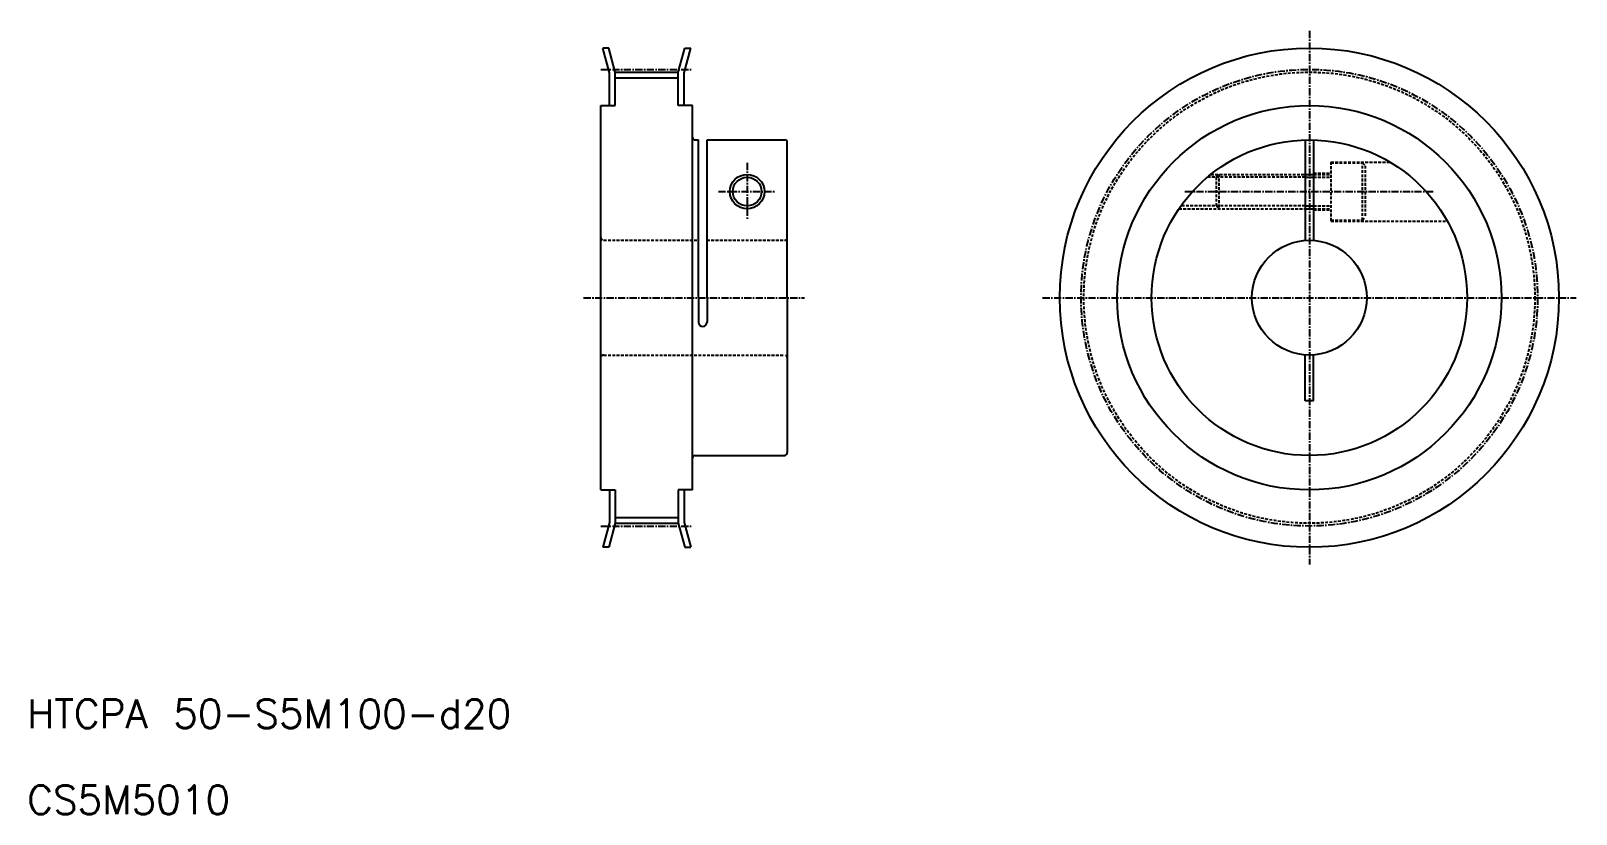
# Model space of a CAD drawing. Extents: x 11 to 280, y 10 to 146.
import ezdxf

# ---------------------------------------------------------------- set-up
doc = ezdxf.new("R2010")
doc.units = 0
doc.linetypes.add('CENTER', pattern=[2, 1.25, -0.25, 0.25, -0.25])
doc.linetypes.add('DASHED', pattern=[0.75, 0.5, -0.25])
doc.layers.get('0').update_dxf_attribs({"linetype": 'CONTINUOUS'})
doc.layers.add('CENTER', color=1, linetype='CENTER')
doc.styles.get("Standard").update_dxf_attribs({"font": 'txt.shx'})

msp = doc.modelspace()

# ---------------------------------------------------------------- linework, layer by layer
at = {"color": 7, "linetype": 'CONTINUOUS'}
for p, q in [((111.38, 143.5), (110.34, 143.5)), ((111.5, 139.18), (110.34, 143.5)), ((112.5, 139.31), (111.38, 143.5)), ((123.5, 139.31), (124.62, 143.5)), ((124.5, 139.18), (125.66, 143.5)), ((124.62, 143.5), (125.66, 143.5)), ((111.5, 133.5), (111.5, 139.18)), ((112.5, 139.31), (123.5, 139.31)), ((112.5, 133.5), (112.5, 139.31)), ((112.5, 138.31), (123.5, 138.31)), ((123.5, 133.5), (123.5, 139.31)), ((124.5, 133.5), (124.5, 139.18)), ((110, 66.5), (110, 133.5)), ((110, 133.5), (112.5, 133.5)), ((126, 133.5), (123.5, 133.5)), ((126, 66.5), (126, 133.5)), ((126.41, 127.5), (127, 127.5)), ((127, 100), (127, 127.5)), ((128.5, 100), (128.5, 127.5)), ((128.5, 127.5), (142.09, 127.5)), ((142.5, 100), (142.5, 127.09)), ((232.75, 127.5), (232.75, 109.99)), ((234.25, 127.5), (234.25, 109.99)), ((232.75, 121.5), (234.25, 121.5)), ((232.75, 115.5), (234.25, 115.5)), ((127, 100), (127, 95.75)), ((128.5, 100), (128.5, 95.75)), ((142.5, 100), (142.5, 73)), ((232.75, 82), (232.75, 90.03)), ((234.25, 82), (234.25, 90.03)), ((234.25, 82), (232.75, 82)), ((126.41, 72.5), (142, 72.5)), ((110, 66.5), (112.5, 66.5)), ((111.5, 66.5), (111.5, 60.82)), ((112.5, 66.5), (112.5, 60.69)), ((126, 66.5), (123.5, 66.5)), ((123.5, 66.5), (123.5, 60.69)), ((124.5, 66.5), (124.5, 60.82)), ((111.5, 60.82), (110.34, 56.5)), ((112.5, 60.69), (111.38, 56.5)), ((112.5, 61.69), (123.5, 61.69)), ((112.5, 60.69), (123.5, 60.69)), ((123.5, 60.69), (124.62, 56.5)), ((124.5, 60.82), (125.66, 56.5)), ((111.38, 56.5), (110.34, 56.5)), ((124.62, 56.5), (125.66, 56.5))]:
    msp.add_line(p, q, dxfattribs=at)
at = {"color": 3, "linetype": 'DASHED'}
for p, q in [((216.35, 121.5), (232.75, 121.5)), ((217.25, 121), (217.75, 121.5)), ((217.75, 121.5), (217.75, 115.5)), ((234.25, 121.7), (237.25, 121.7)), ((234.25, 121.5), (237.25, 121.5)), ((237.25, 123.65), (247.53, 123.65)), ((237.25, 123.65), (237.25, 113.35)), ((237.25, 123.5), (242.75, 123.5)), ((242.75, 113.5), (242.75, 123.5)), ((242.75, 123.5), (243.25, 123)), ((243.25, 123), (243.25, 114)), ((232.75, 121), (215.74, 121)), ((217.25, 121), (217.25, 116)), ((234.25, 121), (237.25, 121)), ((232.75, 116), (211.13, 116)), ((217.25, 116), (217.75, 115.5)), ((234.25, 116), (237.25, 116)), ((210.78, 115.5), (232.75, 115.5)), ((234.25, 115.5), (237.25, 115.5)), ((234.25, 115.3), (237.25, 115.3)), ((237.25, 113.5), (242.75, 113.5)), ((237.25, 113.35), (257.54, 113.35)), ((242.75, 113.5), (243.25, 114)), ((110.5, 110), (127, 110)), ((128.5, 110), (142, 110)), ((110.5, 90), (142, 90))]:
    msp.add_line(p, q, dxfattribs=at)
at = {"color": 3, "linetype": 'CONTINUOUS'}
for p, q in [((232.75, 121), (234.25, 121)), ((232.75, 116), (234.25, 116))]:
    msp.add_line(p, q, dxfattribs=at)
at = {"color": 7, "linetype": 'CONTINUOUS'}
for centre, radius in [((233.5, 100), 43.5), ((233.5, 100), 33.5), ((233.5, 100), 27.5), ((135.5, 118.5), 2.5), ((233.5, 100), 10)]:
    msp.add_circle(centre, radius, dxfattribs=at)
at = {"color": 3, "linetype": 'DASHED'}
msp.add_circle((233.5, 100), 39.31, dxfattribs=at)
at = {"color": 3, "linetype": 'CONTINUOUS'}
msp.add_circle((135.5, 118.5), 3, dxfattribs=at)
at = {"color": 7, "linetype": 'CONTINUOUS'}
for centre, radius, start, end in [((126.41, 127.91), 0.41, 180, 270), ((142.09, 127.09), 0.41, 0, 90), ((127.75, 95.75), 0.75, 180, 0), ((142, 73), 0.5, 270, 0), ((126.41, 72.09), 0.41, 90, 180)]:
    msp.add_arc(centre, radius, start, end, dxfattribs=at)
at = {"color": 3, "linetype": 'DASHED'}
for centre, start, end in [((110.5, 110.5), 180, 270), ((142, 110.5), 270, 0), ((110.5, 89.5), 90, 180), ((142, 89.5), 0, 90)]:
    msp.add_arc(centre, 0.5, start, end, dxfattribs=at)
at = {"layer": 'CENTER', "color": 1, "linetype": 'CENTER'}
for p, q in [((233.5, 146.5), (233.5, 53.5)), ((110, 139.79), (126, 139.79)), ((135.5, 123.5), (135.5, 113.5)), ((130.5, 118.5), (140.5, 118.5)), ((211.82, 118.5), (255.18, 118.5)), ((107, 100), (145.5, 100)), ((187, 100), (280, 100)), ((110, 60.21), (126, 60.21))]:
    msp.add_line(p, q, dxfattribs=at)
msp.add_circle((233.5, 100), 39.79, dxfattribs=at)

# ---------------------------------------------------------------- texts
at = {"color": 7, "linetype": 'CONTINUOUS'}
for s, p in [('HTCPA 50-S5M100-d20', (10, 25)), ('CS5M5010', (10, 10))]:
    msp.add_text(s, height=5, dxfattribs=at).set_placement(p)

doc.saveas('drawing.dxf')
